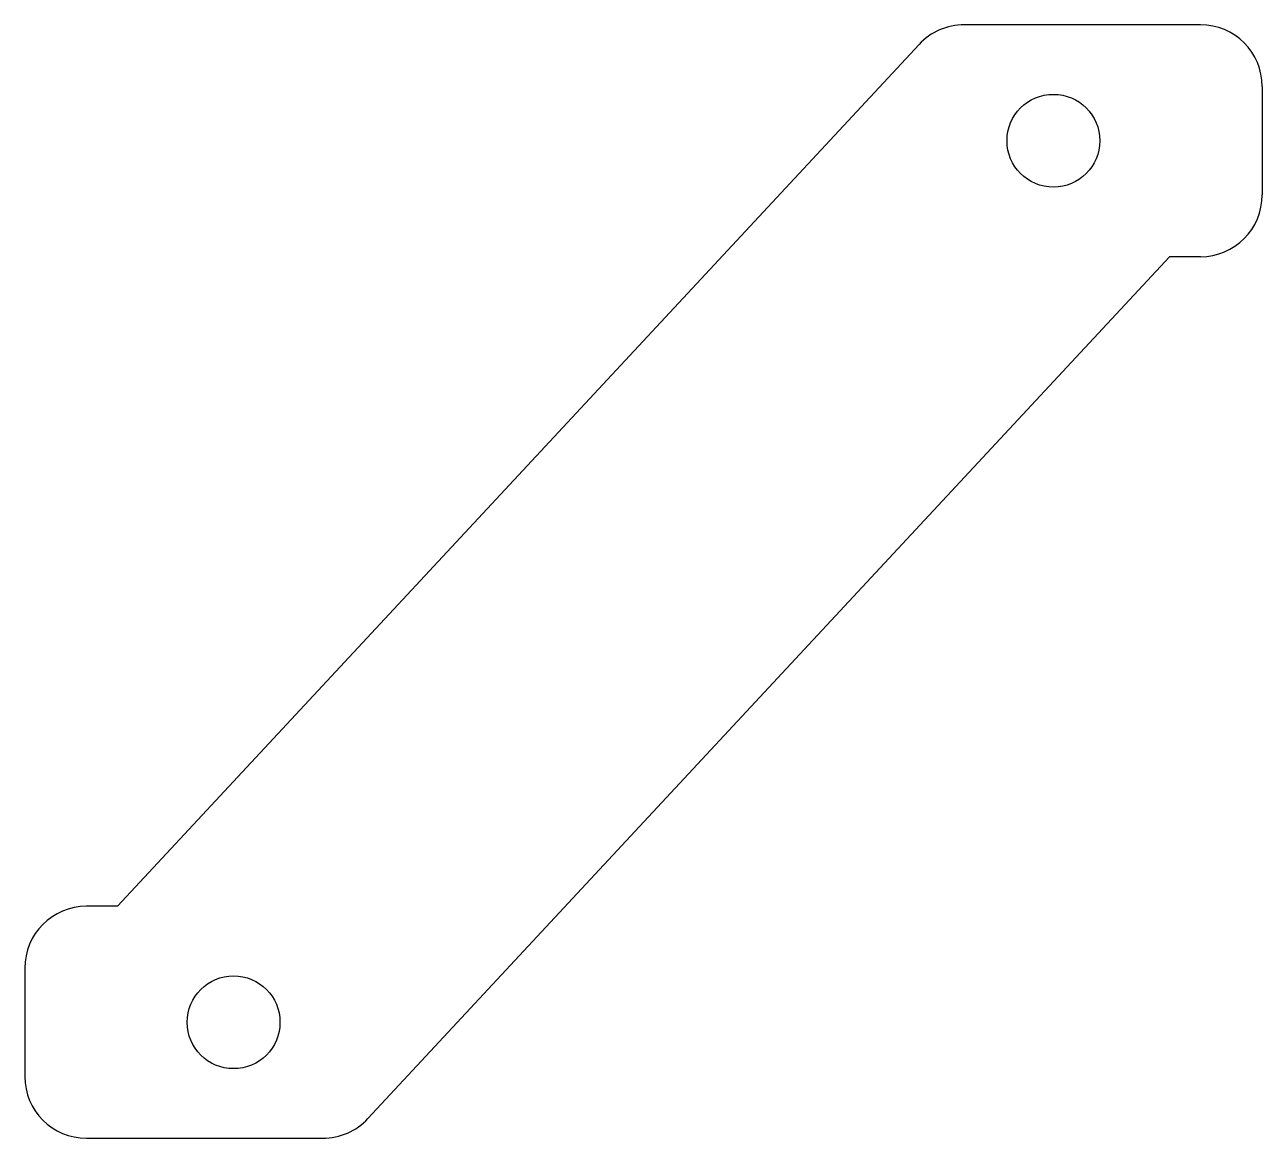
# Model space of a CAD drawing. Extents: x -37 to 3, y -36 to 0.
import ezdxf

# ---------------------------------------------------------------- set-up
doc = ezdxf.new("R2010")
doc.units = 0
doc.layers.add('VISIBLE', color=7, linetype='CONTINUOUS')

msp = doc.modelspace()

# ---------------------------------------------------------------- linework, layer by layer
at = {"layer": 'VISIBLE'}
for p, q in [((1, 0), (-6.629, 0)), ((-34, -28.5), (-8.093, -0.638)), ((3, -2), (3, -5.5)), ((-25.907, -35.362), (0, -7.5)), ((1, -7.5), (0, -7.5)), ((-34, -28.5), (-35, -28.5)), ((-37, -30.5), (-37, -34)), ((-35, -36), (-27.371, -36))]:
    msp.add_line(p, q, dxfattribs=at)
for centre in [(-3.75, -3.75), (-30.25, -32.25)]:
    msp.add_circle(centre, 1.5, dxfattribs=at)
for centre, start, end in [((1, -2), 0, 90), ((-6.629, -2), 90, 137.0826), ((1, -5.5), 270, 0), ((-35, -30.5), 90, 180), ((-35, -34), 180, 270), ((-27.371, -34), 270, 317.0826)]:
    msp.add_arc(centre, 2, start, end, dxfattribs=at)

doc.saveas('drawing.dxf')
